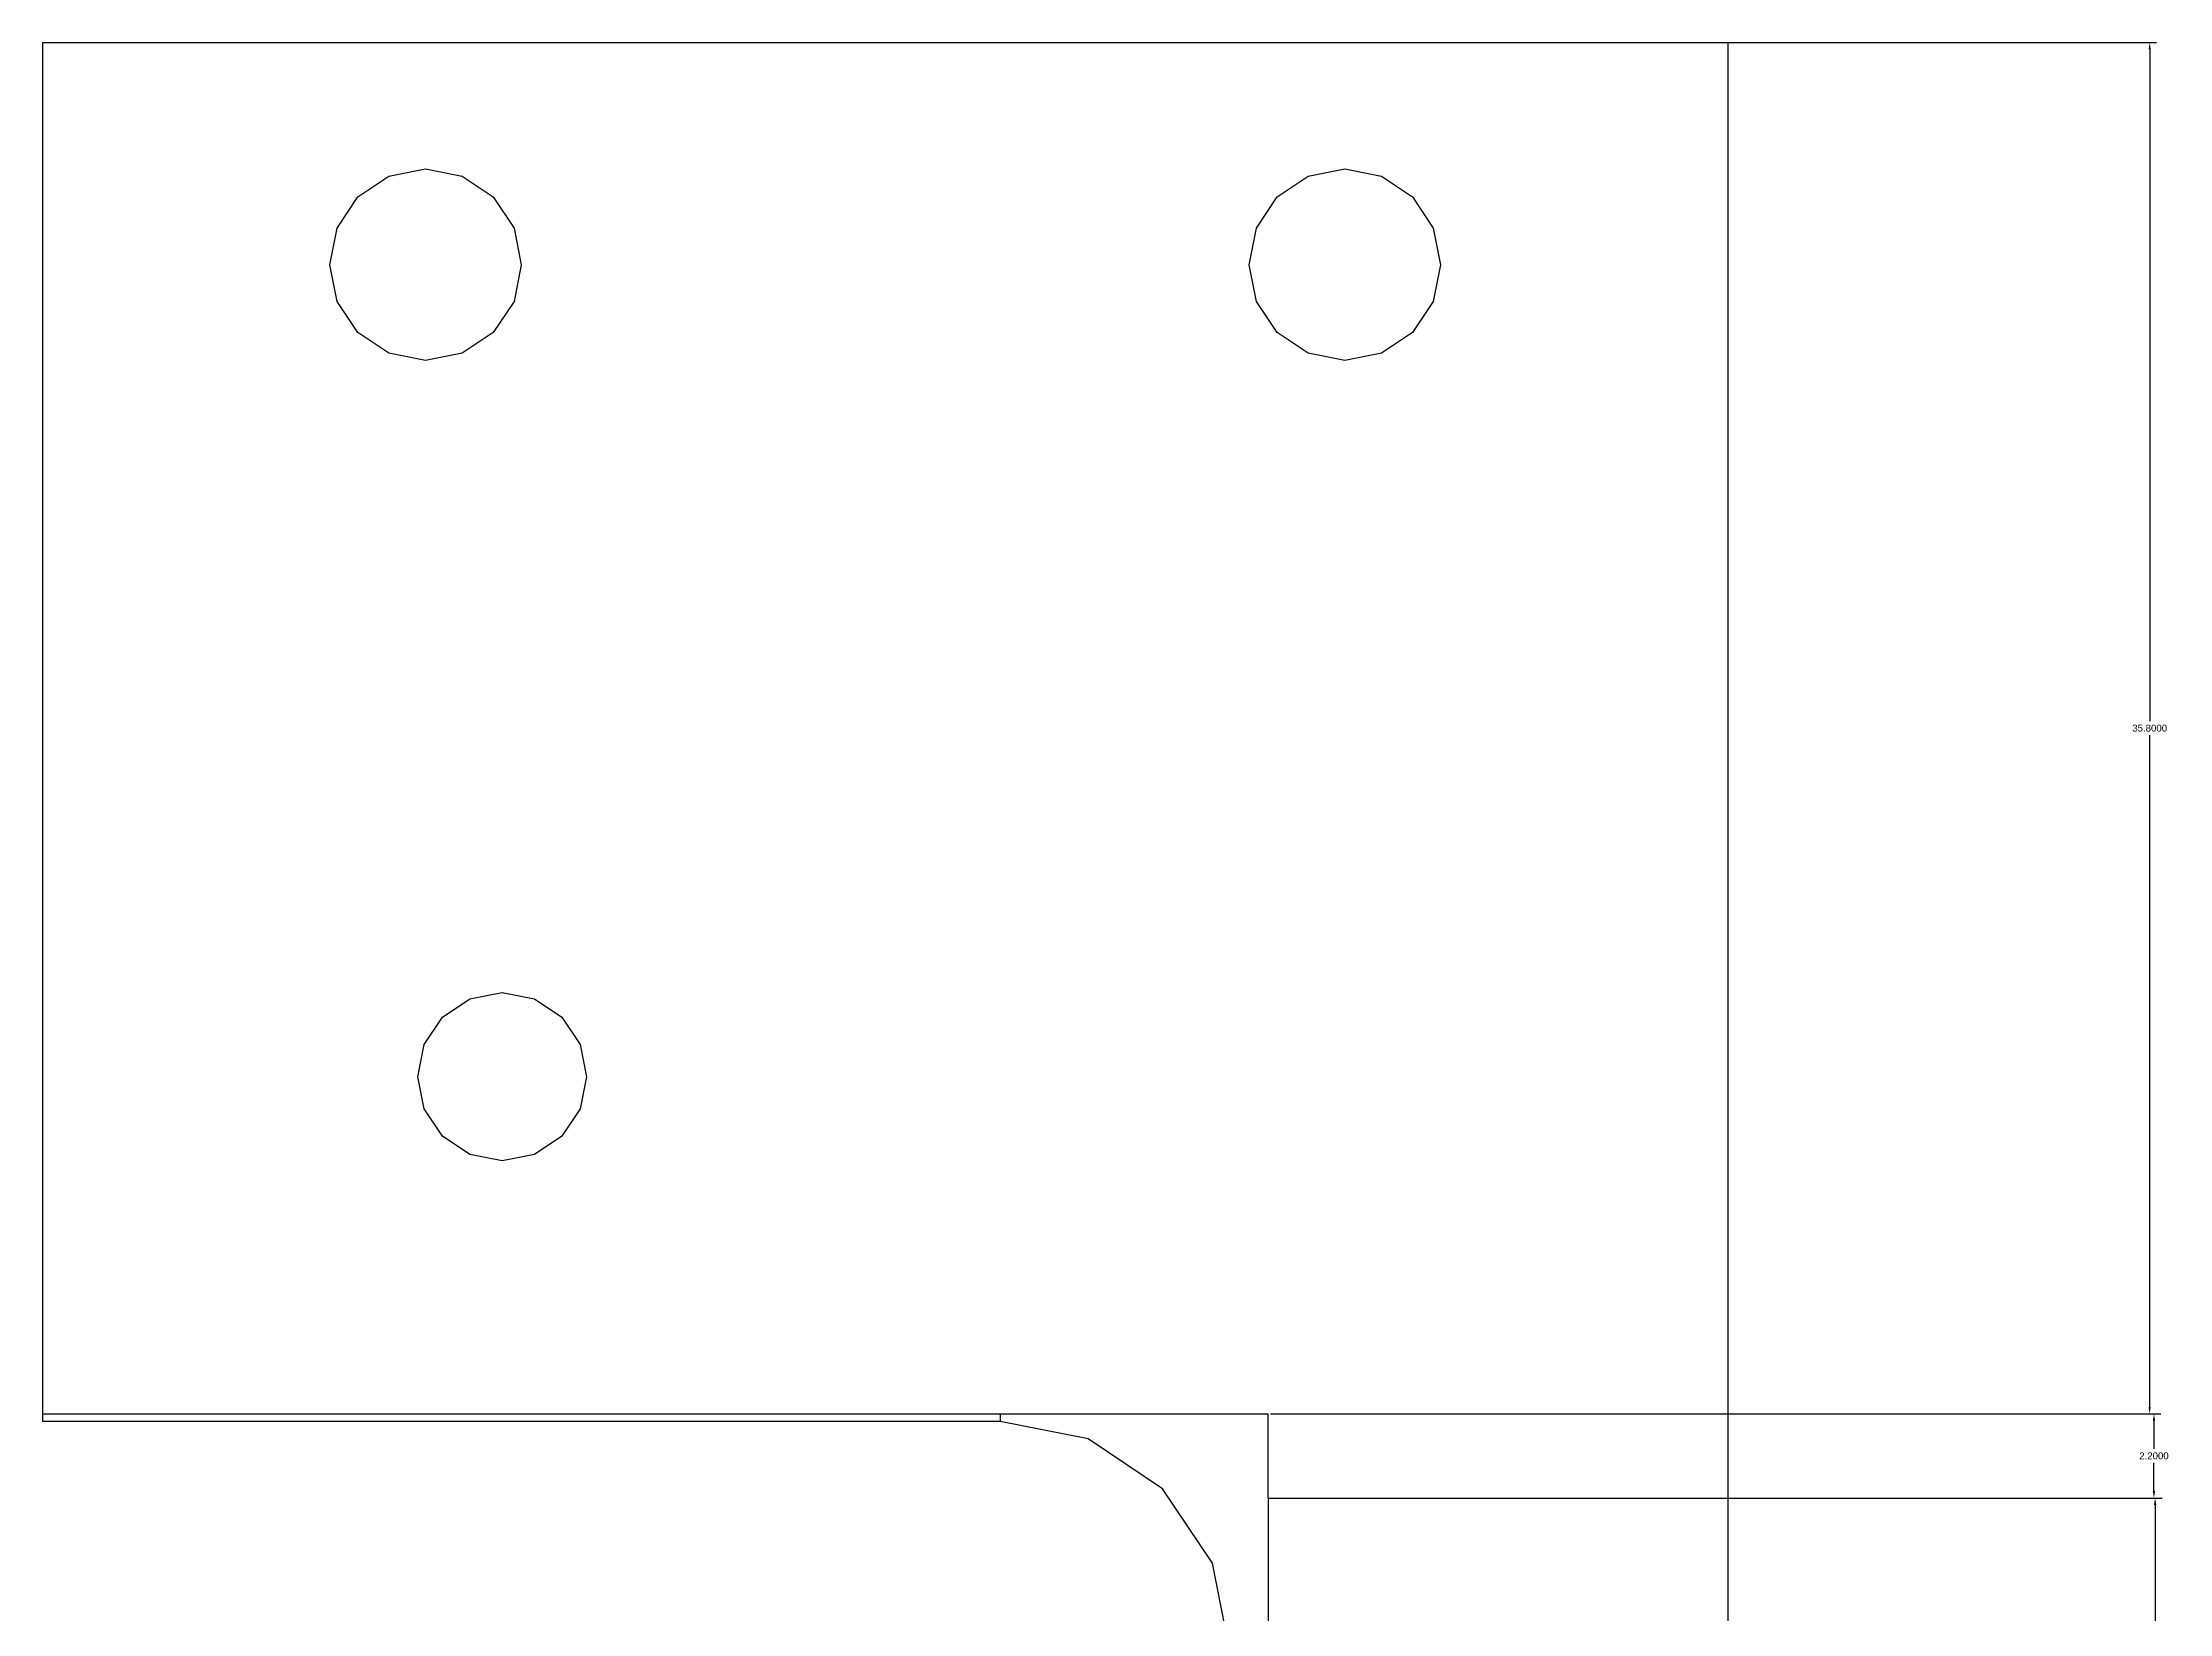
# Model space of a CAD drawing. Extents: x 24 to 80, y -46.1 to 52.5.
# Drawn here: x 24 to 79.5, y 11.5 to 52.5 of the extents above; entities that cross this region are included whole.
import ezdxf

# ---------------------------------------------------------------- set-up
doc = ezdxf.new("R2010")
doc.units = 0
doc.header["$MEASUREMENT"] = 0
doc.layers.get('0').update_dxf_attribs({"linetype": 'CONTINUOUS'})
doc.layers.get('Defpoints').update_dxf_attribs({"linetype": 'CONTINUOUS'})
doc.styles.get("Standard").update_dxf_attribs({"font": 'ARIAL.TTF'})
doc.dimstyles.get("Standard").update_dxf_attribs({"dimtxt": 0.18, "dimasz": 0.18, "dimexe": 0.18, "dimexo": 0.0625, "dimgap": 0.09, "dimtad": 0, "dimtih": 1, "dimtoh": 1, "dimdec": 4, "dimzin": 0, "dimdsep": 46, "dimtxsty": 'STANDARD', "dimcen": 0.09, "dimadec": 0, "dimazin": 0, "dimtfac": 1, "dimtdec": 4, "dimtofl": 0, "dimtmove": 0, "dimatfit": 3, "dimfxl": 1, "dimtolj": 1, "dimtzin": 0, "dimarcsym": 0})

# ---------------------------------------------------------------- blocks, each defined once
blk = doc.blocks.new('UNION003')
at = {"color": 0}
for p, q in [((24, 52.5), (24, 16.7)), ((24, 52.5), (68, 52.5)), ((68, 52.5), (68, 14.5)), ((32.232, 48.468), (33.043, 49.01)), ((33.043, 49.01), (34, 49.2)), ((34, 49.2), (34.957, 49.01)), ((34.957, 49.01), (35.768, 48.468)), ((56.232, 48.468), (57.043, 49.01)), ((57.043, 49.01), (58, 49.2)), ((58, 49.2), (58.957, 49.01)), ((58.957, 49.01), (59.768, 48.468)), ((31.69, 47.657), (32.232, 48.468)), ((35.768, 48.468), (36.31, 47.657)), ((55.69, 47.657), (56.232, 48.468)), ((59.768, 48.468), (60.31, 47.657)), ((31.5, 46.7), (31.69, 47.657)), ((36.31, 47.657), (36.5, 46.7)), ((55.5, 46.7), (55.69, 47.657)), ((60.31, 47.657), (60.5, 46.7)), ((31.69, 45.743), (31.5, 46.7)), ((36.5, 46.7), (36.31, 45.743)), ((55.69, 45.743), (55.5, 46.7)), ((60.5, 46.7), (60.31, 45.743)), ((32.232, 44.932), (31.69, 45.743)), ((36.31, 45.743), (35.768, 44.932)), ((56.232, 44.932), (55.69, 45.743)), ((60.31, 45.743), (59.768, 44.932)), ((33.043, 44.39), (32.232, 44.932)), ((35.768, 44.932), (34.957, 44.39)), ((57.043, 44.39), (56.232, 44.932)), ((59.768, 44.932), (58.957, 44.39)), ((34, 44.2), (33.043, 44.39)), ((34.957, 44.39), (34, 44.2)), ((58, 44.2), (57.043, 44.39)), ((58.957, 44.39), (58, 44.2)), ((34.444, 27.056), (35.158, 27.533)), ((35.158, 27.533), (36, 27.7)), ((36, 27.7), (36.842, 27.533)), ((36.842, 27.533), (37.556, 27.056)), ((33.967, 26.342), (34.444, 27.056)), ((37.556, 27.056), (38.033, 26.342)), ((33.8, 25.5), (33.967, 26.342)), ((38.033, 26.342), (38.2, 25.5)), ((33.967, 24.658), (33.8, 25.5)), ((38.2, 25.5), (38.033, 24.658)), ((34.444, 23.944), (33.967, 24.658)), ((38.033, 24.658), (37.556, 23.944)), ((35.158, 23.467), (34.444, 23.944)), ((37.556, 23.944), (36.842, 23.467)), ((36, 23.3), (35.158, 23.467)), ((36.842, 23.467), (36, 23.3)), ((24, 17.5), (24, 16.5)), ((24, 16.7), (56, 16.7)), ((49, 16.7), (56, 16.7)), ((49, 16.7), (49, 16.5)), ((56, 14.5), (56, 16.7)), ((49, 16.5), (24, 16.5)), ((51.296, 16.043), (49, 16.5)), ((53.243, 14.743), (51.296, 16.043)), ((54.543, 12.796), (53.243, 14.743)), ((56, 14.5), (67.415, 14.5)), ((56, 14.5), (56, 6.5)), ((56, 14.5), (56, 6.5)), ((56, 14.5), (68, 14.5)), ((67.415, 14.5), (68, 14.5)), ((68, 14.5), (68, 6.5)), ((55, 10.5), (54.543, 12.796)), ((54.543, 8.204), (55, 10.5)), ((53.243, 6.257), (54.543, 8.204)), ((51.296, 4.957), (53.243, 6.257)), ((56, 6.5), (68, 6.5)), ((56, 4.3), (56, 6.5)), ((56, 6.5), (67.415, 6.5)), ((68, 6.5), (68, -31.5)), ((24, 4.5), (24, 3.5)), ((49, 4.5), (24, 4.5)), ((49, 4.5), (51.296, 4.957)), ((49, 4.5), (49, 4.3)), ((24, 4.3), (24, -31.5)), ((24, 4.3), (56, 4.3)), ((34.444, -2.944), (35.158, -2.467)), ((35.158, -2.467), (36, -2.3)), ((36, -2.3), (36.842, -2.467)), ((36.842, -2.467), (37.556, -2.944)), ((33.967, -3.658), (34.444, -2.944)), ((37.556, -2.944), (38.033, -3.658)), ((33.8, -4.5), (33.967, -3.658)), ((38.033, -3.658), (38.2, -4.5)), ((33.967, -5.342), (33.8, -4.5)), ((38.2, -4.5), (38.033, -5.342)), ((34.444, -6.056), (33.967, -5.342)), ((38.033, -5.342), (37.556, -6.056)), ((35.158, -6.533), (34.444, -6.056)), ((37.556, -6.056), (36.842, -6.533)), ((36, -6.7), (35.158, -6.533)), ((36.842, -6.533), (36, -6.7)), ((33.043, -23.39), (34, -23.2)), ((34, -23.2), (34.957, -23.39)), ((57.043, -23.39), (58, -23.2)), ((58, -23.2), (58.957, -23.39)), ((32.232, -23.932), (33.043, -23.39)), ((34.957, -23.39), (35.768, -23.932)), ((56.232, -23.932), (57.043, -23.39)), ((58.957, -23.39), (59.768, -23.932)), ((31.69, -24.743), (32.232, -23.932)), ((35.768, -23.932), (36.31, -24.743)), ((55.69, -24.743), (56.232, -23.932)), ((59.768, -23.932), (60.31, -24.743)), ((31.5, -25.7), (31.69, -24.743)), ((36.31, -24.743), (36.5, -25.7)), ((55.5, -25.7), (55.69, -24.743)), ((60.31, -24.743), (60.5, -25.7)), ((31.69, -26.657), (31.5, -25.7)), ((36.5, -25.7), (36.31, -26.657)), ((55.69, -26.657), (55.5, -25.7)), ((60.5, -25.7), (60.31, -26.657)), ((32.232, -27.468), (31.69, -26.657)), ((36.31, -26.657), (35.768, -27.468)), ((56.232, -27.468), (55.69, -26.657)), ((60.31, -26.657), (59.768, -27.468)), ((33.043, -28.01), (32.232, -27.468)), ((35.768, -27.468), (34.957, -28.01)), ((57.043, -28.01), (56.232, -27.468)), ((59.768, -27.468), (58.957, -28.01)), ((34, -28.2), (33.043, -28.01)), ((34.957, -28.01), (34, -28.2)), ((58, -28.2), (57.043, -28.01)), ((58.957, -28.01), (58, -28.2)), ((24, -31.5), (68, -31.5))]:
    blk.add_line(p, q, dxfattribs=at)
blk = doc.blocks.new('*D8')
at = {"color": 0, "linetype": 'Continuous', "lineweight": -2, "transparency": 16777216}
for p, q in [((56.063, 14.5), (79.334, 14.5)), ((79.154, 14.32), (79.154, 10.682)), ((79.154, 6.68), (79.154, 10.318)), ((56.063, 6.5), (79.334, 6.5))]:
    blk.add_line(p, q, dxfattribs=at)
at = {"color": 0, "linetype": 'Continuous', "transparency": 16777216}
for points in [[(79.124, 14.32), (79.184, 14.32), (79.154, 14.5)], [(79.124, 6.68), (79.184, 6.68), (79.154, 6.5)]]:
    blk.add_solid(points, dxfattribs=at)
at = {"layer": 'Defpoints', "color": 0, "linetype": 'Continuous', "transparency": 16777216}
for p in [(56, 14.5), (79.154, 14.5), (56, 6.5)]:
    blk.add_point(p, dxfattribs=at)
at = {"color": 0, "linetype": 'Continuous', "transparency": 16777216, "insert": (79.154, 10.5), "char_height": 0.18, "attachment_point": 5}
blk.add_mtext('\\A1;8.0000', dxfattribs=at)
blk = doc.blocks.new('*D9')
at = {"color": 0, "linetype": 'Continuous', "lineweight": -2, "transparency": 16777216}
for p, q in [((56.063, 16.7), (79.304, 16.7)), ((79.124, 16.52), (79.124, 15.782)), ((79.124, 14.68), (79.124, 15.418)), ((56.063, 14.5), (79.304, 14.5))]:
    blk.add_line(p, q, dxfattribs=at)
at = {"color": 0, "linetype": 'Continuous', "transparency": 16777216}
for points in [[(79.094, 16.52), (79.154, 16.52), (79.124, 16.7)], [(79.094, 14.68), (79.154, 14.68), (79.124, 14.5)]]:
    blk.add_solid(points, dxfattribs=at)
at = {"layer": 'Defpoints', "color": 0, "linetype": 'Continuous', "transparency": 16777216}
for p in [(56, 16.7), (79.124, 16.7), (56, 14.5)]:
    blk.add_point(p, dxfattribs=at)
at = {"color": 0, "linetype": 'Continuous', "transparency": 16777216, "insert": (79.124, 15.6), "char_height": 0.18, "attachment_point": 5}
blk.add_mtext('\\A1;2.2000', dxfattribs=at)
blk = doc.blocks.new('*D10')
at = {"color": 0, "linetype": 'Continuous', "lineweight": -2, "transparency": 16777216}
for p, q in [((56.063, 52.5), (79.192, 52.5)), ((79.012, 52.32), (79.012, 34.782)), ((79.012, 16.88), (79.012, 34.418)), ((56.063, 16.7), (79.192, 16.7))]:
    blk.add_line(p, q, dxfattribs=at)
at = {"color": 0, "linetype": 'Continuous', "transparency": 16777216}
for points in [[(78.982, 52.32), (79.042, 52.32), (79.012, 52.5)], [(78.982, 16.88), (79.042, 16.88), (79.012, 16.7)]]:
    blk.add_solid(points, dxfattribs=at)
at = {"layer": 'Defpoints', "color": 0, "linetype": 'Continuous', "transparency": 16777216}
for p in [(56, 52.5), (79.012, 52.5), (56, 16.7)]:
    blk.add_point(p, dxfattribs=at)
at = {"color": 0, "linetype": 'Continuous', "transparency": 16777216, "insert": (79.012, 34.6), "char_height": 0.18, "attachment_point": 5}
blk.add_mtext('\\A1;35.8000', dxfattribs=at)

msp = doc.modelspace()

# ---------------------------------------------------------------- block references
at = {"color": 0}
msp.add_blockref('UNION003', (0, 0), dxfattribs=at)

# ---------------------------------------------------------------- dimensions: what is measured, and where the dimension line sits
at = {"linetype": 'Continuous'}
dim = msp.add_aligned_dim(p1=(56, 16.7), p2=(56, 52.5), distance=-23.01224, dimstyle='Standard', dxfattribs=at)
dim.commit()
dim.dimension.update_dxf_attribs({"geometry": '*D10', "text_midpoint": (79.01224, 34.6)})
for base, p1, p2, picture, middle in [((79.12377, 16.7), (56, 14.5), (56, 16.7), '*D9', (79.12377, 15.6)), ((79.15377, 14.5), (56, 6.5), (56, 14.5), '*D8', (79.15377, 10.5))]:
    dim = msp.add_linear_dim(base=base, p1=p1, p2=p2, angle=90, dimstyle='Standard', dxfattribs=at)
    dim.commit()
    dim.dimension.update_dxf_attribs({"geometry": picture, "text_midpoint": middle})

doc.saveas('drawing.dxf')
